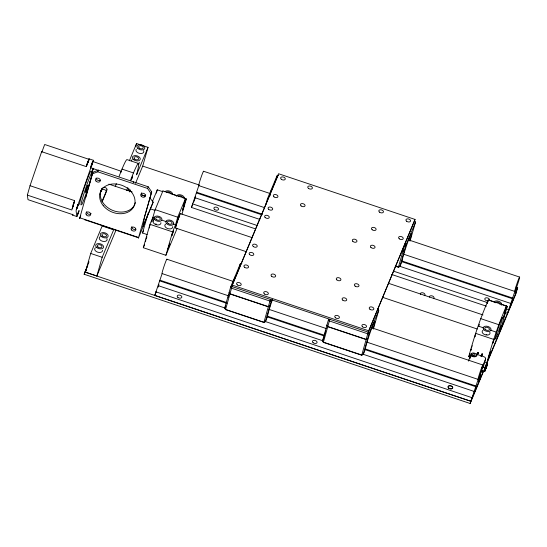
<?xml version="1.0" encoding="UTF-8"?>
<svg xmlns="http://www.w3.org/2000/svg" width="547" height="547" viewBox="0 0 547 547"><rect width="100%" height="100%" fill="white"/><g stroke="black" fill="none" stroke-linecap="round" stroke-linejoin="round"><path stroke-width="0.82" d="M30.03 185.7L27.35 195.108L71.828 210L74.508 200.592L30.03 185.7L41.668 151.683L86.146 166.575L88.997 158.828L93.407 160.285L93.633 161.898M74.508 200.592L74.433 201.98M87.554 186.253L86.795 187.799M121.564 171.382L92.614 161.44M479.999 375.01L478.44 381.724L480.991 375.625L479.37 375.078M516.689 287.052L515.13 293.766L517.681 287.66L516.06 287.12M72.71 214.28L72.56 215.108L76.963 216.564L79.212 210.574M85.729 191.183L85.428 192.325L85.947 191.19M87.472 186.63L87.766 185.488L86.542 188.524M179.573 216.489L179.731 215.778M486.078 367.796L486.009 368.179L487.302 364.405L486.044 367.741L486.509 366.483M90.535 167.485L90.802 166.452M133.359 182.397L133.441 181.884L133.16 182.486M73.749 203.901L73.948 203.012L72.512 207.422M86.378 166.295L87.568 162.425M88.34 161.153L88.074 162.103M88.703 160.435L89.065 158.828L89.147 159.382L44.669 144.49L41.818 152.237L41.668 151.683M76.806 208.571L77.079 207.621M78.091 205.351L78.289 204.469L77.859 205.344M91.404 165.83L91.205 166.712L91.629 165.837M92.682 162.609L92.416 163.553M85.551 191.641L86.064 190M87.472 186.814L87.643 186.171M92.094 171.922L93.318 168.271M145.721 240.345L145.509 241.302L145.789 240.81M149.29 227.853L149.584 226.827M176.777 223.538L176.079 226.178L176.38 225.815M471.172 349.301L470.96 350.258L471.24 349.772M474.741 336.808L475.028 335.783M477.374 354.784L478.023 352.412L476.977 354.818M477.558 354.846L478.208 352.466L477.162 354.88M481.538 355.837L482.092 353.772L481.045 356.179M481.627 356.206L482.276 353.834L481.23 356.241M485.9 367.741L487.117 364.35L484.642 371.222L481.428 370.77L483.76 371.55L484.799 371.324L486.611 366.948M486.591 366.422L487.445 363.379L484.642 371.222M486.693 366.722L487.63 363.434L484.799 371.324M76.259 209.604L77.941 204.578M149.789 197.843L153.167 202.103L142.842 226.841L144.531 217.097L151.704 191.908L148.21 186.794L98.494 170.144L92.949 172.23L92.258 173.884L79.616 218.492L80.778 215.785M151.704 191.908L138.377 238.164L153.167 202.103M85.77 197.426L92.949 172.23M99.985 194.185L102.207 188.175L100.279 192.797M106.501 191.19L106.911 189.747A2.482 1.545 15.9 0 0 105.81 187.826A2.482 1.545 15.9 0 0 102.932 187.512M483.569 371.297L470.14 403.495L84.135 274.252L89.031 261.794M85.373 272.153L90.699 253.452L102.18 225.973L113.66 229.808L102.18 257.295L96.853 275.996L85.373 272.153L86.686 269.015M135.642 146.753L136.565 143.505L148.039 147.348L142.719 166.049L135.512 183.327M147.157 234.554L142.514 233.001L148.087 213.419M156.346 193.098L157.276 189.836L162.705 191.655L162.91 190.93L185.508 198.499L183.354 206.055L186.336 198.91L183.915 198.103M177.05 228.584L165.912 255.285L143.314 247.716L149.974 224.332L152.955 217.18L154.575 217.72M151.587 221.993L155.109 209.624L177.713 217.193L185.508 198.499M153.051 221.289L154.076 217.685M165.912 255.285L172.578 231.894L175.56 224.749L177.713 217.193M470.789 401.211L154.753 295.394L162.124 273.596A7.637 0.438 -71.5 0 1 164.326 265.445A7.637 0.438 -71.5 0 1 166.876 259.722M181.973 214.233L186.336 198.91M255.463 228.872L191.443 207.436L198.821 185.631A7.637 0.438 -71.5 0 1 201.016 177.488A7.637 0.438 -71.5 0 1 203.566 171.758M272.543 299.257A14.591 0.834 -71.5 0 0 267.62 316.234L265.452 321.643L263.921 322.463L225.535 309.609L224.755 307.934L230.725 286.799L240.222 264.037L241.747 263.216M363.263 354.394L369.218 333.171L368.206 332.159L231.702 286.457L278.539 173.727L415.043 219.429L368.206 332.159L361.731 355.215L363.263 354.394L365.451 348.986A14.591 0.834 -71.5 0 1 371.967 327.55A14.591 0.834 -71.5 0 1 373.191 328.371M225.535 309.609L232.01 286.56L230.725 286.799M239.094 268.126L240.222 264.037M276.235 178.568L276.912 176.072L277.931 175.525M265.452 321.643L271.401 300.419L270.396 299.407L263.921 322.463M367.652 338.86L366.1 339.55L327.721 326.703L326.942 325.021L328.535 319.551L329.827 319.304L323.352 342.36L361.731 355.215M323.352 342.36L322.573 340.685L326.969 325.239M368.206 332.159L415.043 219.429M377.526 310.621L377.943 308.816L378.722 310.491L373.327 329.109M398.421 267.251L404.896 244.201L405.908 245.206L399.953 266.43L398.421 267.251L395.228 266.184M410.024 241.145L415.412 222.533L414.633 220.858L415.412 222.533M470.338 357.205L468.765 356.678C473.955 337.28 480.293 318.279 488.355 299.893L506.433 305.944L504.286 313.499L507.267 306.354L500.977 304.248M470.564 355.782L471.309 353.882A2.673 1.662 15.9 0 1 474.481 353.191L477.011 354.039L476.266 355.933A2.673 1.662 15.9 0 1 473.093 356.63L470.564 355.782L468.341 361.109M469.921 358.764L471.309 353.882M487.281 303.667L488.355 299.893M473.093 356.63L473.196 356.268A2.673 1.662 15.9 0 0 476.369 355.577L477.011 354.039M476.266 355.933L476.369 355.577M470.14 403.495L478.167 379.413L367.146 342.237M481.428 370.77L482.529 366.955L484.786 367.707L485.695 367.516M476.909 354.394L483.692 356.665A2.673 1.662 15.9 0 1 485.579 359.051L483.466 366.469A2.673 1.662 15.9 0 0 483.179 365.129M479.965 379.221L480.991 375.625M484.786 367.707L483.733 371.42M506.433 305.944C498.372 324.337 492.033 343.331 486.844 362.729L484.485 361.943M500.601 329.745L507.267 306.354M403.03 254.006L514.857 291.448L507.479 313.253L505.052 312.44M517.681 287.66L516.006 293.548L484.881 368.158M78.898 211.019L77.537 214.697L78.665 211.012M85.722 190.999L86.289 189.276M87.13 187.812L87.322 187.163M176.544 224.092L176.913 222.861M91.623 172.12L92.094 170.582M73.592 204.421L73.209 205.604M88.088 162.438L88.423 161.386M77.934 205.87L77.551 207.053M91.554 165.303L91.944 164.127M86.905 188.537L87.24 187.594M93.038 169.802L93.222 169.221M177.078 222.513L177.44 221.371M477.401 354.593L477.784 353.191L477.196 354.586M477.586 354.654L477.962 353.246L477.381 354.647M481.305 356.439L481.852 354.552L481.128 356.377M91.021 165.727L91.274 164.92M87.889 162.685L87.486 163.861M77.264 207.046L77.667 205.863M92.231 164.134L91.828 165.317M86.228 189.351L86.529 188.448M146.09 239.155L146.309 238.506M177.344 221.487L177.816 220.072M475.227 335.154L475.664 333.875M471.541 348.111L471.753 347.461M481.51 356.446L482.03 354.613L481.449 356.008M72.3 208.619L73.011 206.54M88.197 162.151L88.908 160.073M158.145 287.12L158.972 284.7M194.835 199.156L195.662 196.742M473.907 393.737L476.786 386.264L476.847 386.695M510.597 305.78L513.476 298.3L513.537 298.737M73.086 204.742L74.583 201.146M86.399 190.014L86.652 189.289M86.358 190.233L86.665 189.365M149.994 225.549L150.22 224.92M177.837 220.188L178.301 218.697M91.554 164.093L91.834 163.3M92.375 169.755L92.915 168.257M73.004 206.178L72.648 207.122M92.142 163.546L92.505 162.603M77.346 207.634L76.983 208.578M92.443 171.498L92.634 170.979M146.528 237.877L146.917 236.851M178.24 219.046L179.676 215.402M87.294 164.38L86.864 165.256L88.299 160.852M72.218 208.626L72.525 207.853M85.817 191.648L86.159 190.664M149.481 227.86L149.666 227.402M178.616 218.027L179.211 216.605M474.933 336.815L475.111 336.357M472.184 346.272L472.369 345.813M92.094 162.596L92.32 162.028M121.024 172.284L121.249 171.71M92.258 173.884L97.804 171.799L98.494 170.144M102.091 201.296L106.911 189.747M102.118 201.911L106.296 191.908A2.482 1.545 15.9 0 0 104.539 189.693A2.482 1.545 15.9 0 0 101.592 190.335M129.359 160.784L136.565 143.505M84.135 274.252L87.739 265.616M148.039 147.348L136.579 174.835A48.738 2.797 -71.5 0 0 130.555 180.243M96.853 275.996L115.855 230.444M151.02 193.556L147.526 188.442L148.21 186.794M152.408 201.522L157.276 189.836M142.514 233.001L143.485 230.663M162.91 190.93L154.904 210.342L150.254 208.79M143.314 247.716L144.627 244.577M154.753 295.394L156.312 291.66M191.443 207.436L192.688 204.448M193.624 202.205L194.561 199.963M276.912 176.072L267.415 198.841L265.849 204.53M231.702 286.457L278.143 175.129M269.678 196.264L270.649 193.932M224.769 308.023L225.72 305.739M322.58 340.774L324.166 336.973M369.218 333.171L378.709 310.402M405.908 245.206L415.405 222.444M399.953 266.43L402.141 261.022A14.591 0.834 -71.5 0 1 408.657 239.593A14.591 0.834 -71.5 0 1 409.881 240.413M468.765 356.678L470.071 353.533M482.085 367.434L485.579 359.051M482.529 366.955L484.82 367.844L485.859 367.618M479.336 376.37L481.88 370.278M483.227 371.406L470.782 401.245L84.771 272.003M484.868 367.475L516.655 291.264M73.031 214.287L72.56 215.108L72.477 214.554L28 199.662L27.35 195.108M276.926 176.161L278.471 175.471M240.229 264.126L241.781 263.428M269.808 305.896L268.256 306.587L229.877 293.732M269.835 306.108L268.29 306.799L229.904 293.951L229.125 292.276M402.763 251.374L404.308 250.683M402.79 251.593L404.342 250.902M265.439 321.554L263.893 322.245L225.508 309.397L224.755 307.934L158.322 285.698M399.939 266.341L398.394 267.039L395.994 266.232M367.618 338.641L366.073 339.338L327.687 326.484L326.942 325.021M363.249 354.306L361.704 354.996L323.318 342.142L322.573 340.685M93.407 160.285L76.443 209.289L76.088 210.896L76.895 216.564M404.349 245.815L405.676 245.876M271.175 301.089L269.842 301.021L231.463 288.173L230.492 287.469M368.986 333.834L367.659 333.773L329.273 320.918L328.309 320.214M203.614 171.266L269.254 193.241M408.63 239.914L519.65 277.083A7.637 0.438 -71.5 0 1 516.081 288.686A7.637 0.438 -71.5 0 1 515.848 287.025A7.637 0.438 -71.5 0 1 519.65 277.083M138.521 163.478L127.048 159.635A48.731 2.797 -71.5 0 0 119.082 176.401M142.774 166.117L199.423 185.084M198.821 185.631L264.454 207.614M196.667 192.243L262.307 214.219M401.689 260.885L512.703 298.06M196.387 192.913L262.027 214.889M401.409 261.555L512.423 298.73M122.002 169.098L133.475 172.941M195.012 197.734L259.846 219.443M399.221 266.109L511.048 303.551M171.806 194.048L176.647 195.669M489.182 300.303L494.686 302.142M90.556 167.744L97.79 170.165M97.804 171.799L147.526 188.442M192.469 203.84L257.295 225.542M393.437 271.127L487.439 302.6M506.078 308.843L508.505 309.657M391.604 274.45L486.413 306.197M108.894 184.148L132.148 191.935M141.769 195.156L144.982 196.229M180.38 213.61L252.379 237.719M389.04 283.476L482.98 314.928M480.56 318.58L498.638 324.638M161.837 220.154L166.678 221.774M173.139 223.935L175.56 224.749M478.406 326.142L483.91 327.981M490.201 330.087L496.485 332.193M175.464 227.976L246.656 251.811M382.503 297.294L477.257 329.02M149.974 224.332L172.578 231.894M475.425 333.287L493.503 339.338M79.753 217.781L138.514 237.46M84.628 219.744L138.562 237.801M470.666 355.42L473.196 356.268M166.924 259.223L233.371 281.473M371.939 327.872L482.96 365.04A7.637 0.438 -71.5 0 1 479.391 376.651A7.637 0.438 -71.5 0 1 479.151 374.982A7.637 0.438 -71.5 0 1 482.96 365.04M232.106 285.049L368.61 330.757M162.124 273.596L228.578 295.845M269.097 309.411L326.627 328.672M90.699 253.452L102.18 257.295M159.977 280.201L226.424 302.45M266.943 316.016L324.48 335.277M364.999 348.849L476.013 386.018M159.697 280.871L226.957 303.394M267.476 316.959L324.2 335.954M365.526 349.786L475.733 386.688M264.481 321.239L322.826 340.774M362.531 354.066L474.358 391.508M155.779 291.797L471.815 397.614M377.977 309.034L378.722 310.491M135.382 202.602A18.236 14.256 22.6 0 1 112.873 210.479A18.236 14.256 22.6 0 1 101.667 189.159M145.769 195.04A2.482 1.942 22.6 0 1 142.815 195.279A2.482 1.942 22.6 0 1 141.447 192.811M91.123 213.487A2.482 1.942 22.6 0 1 88.34 214.13A2.482 1.942 22.6 0 1 86.556 211.805M100.258 180.154A2.482 1.942 22.6 0 1 97.619 180.141A2.482 1.942 22.6 0 1 96.19 178.055M135.82 229.118A2.482 1.942 22.6 0 1 132.969 228.981A2.482 1.942 22.6 0 1 131.813 226.636M130.138 189.741A19.097 1.094 -71.5 0 1 129.523 191.935M128.107 190.671A19.097 1.094 -71.5 0 1 128.914 188.64M115.239 186.684A48.731 2.797 -71.5 0 1 116.34 183.676M126.719 190.527A48.738 2.797 -71.5 0 1 127.82 187.518M79.418 204.346A18.188 1.046 -71.5 0 1 85.592 183.922A18.188 1.046 -71.5 0 1 91 171.32M80.86 204.831A18.188 1.046 -71.5 0 1 90.501 175.197A18.188 1.046 -71.5 0 1 88.429 186.691M86.672 191.935A18.188 1.046 -71.5 0 1 81.694 204.858M102.535 250.177A4.061 2.523 15.9 0 1 97.551 252.14A4.061 2.523 15.9 0 1 95.472 247.716M106.863 238.485A4.061 2.523 15.9 0 1 102.645 241.302A4.061 2.523 15.9 0 1 100.06 236.721M139.225 162.22A4.061 2.523 15.9 0 1 138.418 163.991M131.362 160.852A4.061 2.523 15.9 0 1 132.162 159.758M143.546 150.528A4.061 2.523 15.9 0 1 139.854 153.454A4.061 2.523 15.9 0 1 136.224 149.256M420.561 294.573A2.386 1.484 15.9 0 1 421.505 292.782A2.386 1.484 15.9 0 1 424.581 293.746A2.386 1.484 15.9 0 1 424.171 295.708M429.409 297.158A2.386 1.484 15.9 0 1 432.274 295.941A2.386 1.484 15.9 0 1 433.586 298.539M488.259 300.871A2.386 1.484 15.9 0 1 484.813 299.147A2.386 1.484 15.9 0 1 487.712 297.978A2.386 1.484 15.9 0 1 489.011 300.563M409.512 236.878A13.367 0.766 -71.5 0 1 408.472 240.605M270.71 191.792A14.591 0.834 -71.5 0 1 271.456 189.939M372.822 324.843A13.367 0.766 -71.5 0 1 371.782 328.569M324.945 333.909A14.591 0.834 -71.5 0 1 325.246 332.61M325.397 332.036A14.591 0.834 -71.5 0 1 325.745 330.744M228.126 297.294A14.591 0.834 -71.5 0 1 228.81 294.99M234.02 279.749A14.591 0.834 -71.5 0 1 234.526 278.471M234.766 277.897A14.591 0.834 -71.5 0 1 235.566 276.098M489.763 332.084A4.061 2.523 15.9 0 1 485.545 334.901A4.061 2.523 15.9 0 1 482.96 330.32M495.404 302.778A2.386 1.484 15.9 0 1 498.283 302.224A2.386 1.484 15.9 0 1 499.89 304.371M493.996 301.951A4.061 2.523 15.9 0 1 499.185 301.459A4.061 2.523 15.9 0 1 501.298 305.199M478.748 326.327A11.46 0.656 -71.5 0 1 479.391 324.282M486.905 334.532A3.152 1.956 15.9 0 1 486.112 334.477M166.589 192.332A2.386 1.484 15.9 0 1 169.228 192.1A2.386 1.484 15.9 0 1 170.924 193.87M164.941 191.826A4.061 2.523 15.9 0 1 169.645 191.135A4.061 2.523 15.9 0 1 172.517 194.465M172.695 226.602A4.061 2.523 15.9 0 1 167.71 228.564A4.061 2.523 15.9 0 1 165.632 224.14M160.914 222.656A4.061 2.523 15.9 0 1 156.435 224.769A4.061 2.523 15.9 0 1 153.324 220.687M178.083 196.564A2.386 1.484 15.9 0 1 180.667 195.915A2.386 1.484 15.9 0 1 182.657 197.782M176.401 196.339A4.061 2.523 15.9 0 1 180.866 194.896A4.061 2.523 15.9 0 1 184.25 198.383M156.415 224.161A3.152 1.956 15.9 0 1 155.656 223.867M175.86 227.49A7.637 0.438 -71.5 0 1 177.495 220.687A7.637 0.438 -71.5 0 1 180.319 214.178M131.362 179.881L132.641 176.237L131.362 179.881M168.127 248.7L169.796 243.935L168.127 248.7M171.82 235.743L173.488 230.978L171.82 235.743M182.363 210.458L184.038 205.686L182.363 210.458M489.052 356.145L490.727 351.372L489.052 356.145M492.744 343.188L494.42 338.422L492.744 343.188M499.602 330.853L501.278 326.087L499.602 330.853M503.295 317.896L504.97 313.13L503.295 317.896M103.28 205.706A18.236 14.256 22.6 0 0 133.687 206.855A18.236 14.256 22.6 0 0 115.027 183.936A18.236 14.256 22.6 0 0 103.28 205.706M141.16 196.134A2.482 1.942 22.6 0 0 145.311 196.38A2.482 1.942 22.6 0 0 142.863 193.221A2.482 1.942 22.6 0 0 141.16 196.134M86.276 214.759A2.482 1.942 22.6 0 0 90.44 215.135A2.482 1.942 22.6 0 0 88.115 211.921A2.482 1.942 22.6 0 0 86.276 214.759M95.957 180.995A2.482 1.942 22.6 0 0 100.115 181.248A2.482 1.942 22.6 0 0 97.66 178.083A2.482 1.942 22.6 0 0 95.957 180.995M131.526 229.959A2.482 1.942 22.6 0 0 135.677 230.205A2.482 1.942 22.6 0 0 133.222 227.046A2.482 1.942 22.6 0 0 131.526 229.959M472.929 355.181A1.34 0.827 15.9 0 0 475.104 355.153A1.34 0.827 15.9 0 0 473.483 353.847A1.34 0.827 15.9 0 0 472.929 355.181M96.463 247.258A4.061 2.523 15.9 0 0 103.28 247.859A4.061 2.523 15.9 0 0 99.137 243.586A4.061 2.523 15.9 0 0 96.463 247.258M97.954 247.005A2.386 1.484 15.9 0 0 101.872 247.032A2.386 1.484 15.9 0 0 99.062 244.666A2.386 1.484 15.9 0 0 97.954 247.005M101.051 236.263A4.061 2.523 15.9 0 0 107.868 236.865A4.061 2.523 15.9 0 0 103.725 232.591A4.061 2.523 15.9 0 0 101.051 236.263M102.542 236.01A2.386 1.484 15.9 0 0 106.453 236.037A2.386 1.484 15.9 0 0 103.643 233.672A2.386 1.484 15.9 0 0 102.542 236.01M133.153 159.293A4.061 2.523 15.9 0 0 139.97 159.895A4.061 2.523 15.9 0 0 135.827 155.628A4.061 2.523 15.9 0 0 133.153 159.293M134.644 159.047A2.386 1.484 15.9 0 0 138.562 159.068A2.386 1.484 15.9 0 0 135.745 156.702A2.386 1.484 15.9 0 0 134.644 159.047M137.741 148.299A4.061 2.523 15.9 0 0 144.552 148.9A4.061 2.523 15.9 0 0 140.408 144.634A4.061 2.523 15.9 0 0 137.741 148.299M139.225 148.052A2.386 1.484 15.9 0 0 143.143 148.073A2.386 1.484 15.9 0 0 140.333 145.707A2.386 1.484 15.9 0 0 139.225 148.052M342.784 300.159A2.386 1.484 15.9 0 0 346.675 300.105A2.386 1.484 15.9 0 0 343.783 297.78A2.386 1.484 15.9 0 0 342.784 300.159M335.448 317.752A2.386 1.484 15.9 0 0 339.338 317.698A2.386 1.484 15.9 0 0 336.439 315.373A2.386 1.484 15.9 0 0 335.448 317.752M369.909 309.24A2.386 1.484 15.9 0 0 373.792 309.185A2.386 1.484 15.9 0 0 370.9 306.86A2.386 1.484 15.9 0 0 369.909 309.24M362.572 326.832A2.386 1.484 15.9 0 0 366.456 326.778A2.386 1.484 15.9 0 0 363.564 324.453A2.386 1.484 15.9 0 0 362.572 326.832M237.275 284.884A2.386 1.484 15.9 0 0 241.159 284.823A2.386 1.484 15.9 0 0 238.266 282.498A2.386 1.484 15.9 0 0 237.275 284.884M271.736 276.372A2.386 1.484 15.9 0 0 275.62 276.317A2.386 1.484 15.9 0 0 272.727 273.992A2.386 1.484 15.9 0 0 271.736 276.372M264.392 293.965A2.386 1.484 15.9 0 0 268.283 293.91A2.386 1.484 15.9 0 0 265.391 291.578A2.386 1.484 15.9 0 0 264.392 293.965M244.612 267.292A2.386 1.484 15.9 0 0 248.502 267.237A2.386 1.484 15.9 0 0 245.603 264.912A2.386 1.484 15.9 0 0 244.612 267.292M372.165 229.74A2.386 1.484 15.9 0 0 376.049 229.685A2.386 1.484 15.9 0 0 373.157 227.354A2.386 1.484 15.9 0 0 372.165 229.74M406.619 221.227A2.386 1.484 15.9 0 0 410.51 221.173A2.386 1.484 15.9 0 0 407.611 218.848A2.386 1.484 15.9 0 0 406.619 221.227M399.283 238.82A2.386 1.484 15.9 0 0 403.166 238.765A2.386 1.484 15.9 0 0 400.274 236.441A2.386 1.484 15.9 0 0 399.283 238.82M379.502 212.147A2.386 1.484 15.9 0 0 383.385 212.092A2.386 1.484 15.9 0 0 380.493 209.768A2.386 1.484 15.9 0 0 379.502 212.147M273.985 196.865A2.386 1.484 15.9 0 0 277.876 196.811A2.386 1.484 15.9 0 0 274.984 194.486A2.386 1.484 15.9 0 0 273.985 196.865M281.329 179.272A2.386 1.484 15.9 0 0 285.213 179.218A2.386 1.484 15.9 0 0 282.32 176.893A2.386 1.484 15.9 0 0 281.329 179.272M301.11 205.945A2.386 1.484 15.9 0 0 304.994 205.891A2.386 1.484 15.9 0 0 302.101 203.566A2.386 1.484 15.9 0 0 301.11 205.945M308.446 188.353A2.386 1.484 15.9 0 0 312.33 188.298A2.386 1.484 15.9 0 0 309.438 185.973A2.386 1.484 15.9 0 0 308.446 188.353M336.761 279.825A2.386 1.484 15.9 0 0 340.76 280.139A2.386 1.484 15.9 0 0 338.278 277.644A2.386 1.484 15.9 0 0 336.761 279.825M352.829 241.357A2.386 1.484 15.9 0 0 356.822 241.637A2.386 1.484 15.9 0 0 354.299 239.155A2.386 1.484 15.9 0 0 352.829 241.357M370.921 247.422A2.386 1.484 15.9 0 0 374.907 247.682A2.386 1.484 15.9 0 0 372.363 245.213A2.386 1.484 15.9 0 0 370.921 247.422M355.153 286.143A2.386 1.484 15.9 0 0 358.969 285.931A2.386 1.484 15.9 0 0 355.912 283.688A2.386 1.484 15.9 0 0 355.153 286.143M268.611 209.269A2.386 1.484 15.9 0 0 272.584 209.474A2.386 1.484 15.9 0 0 269.965 207.026A2.386 1.484 15.9 0 0 268.611 209.269M265.09 217.439A2.386 1.484 15.9 0 0 269.097 217.788A2.386 1.484 15.9 0 0 266.656 215.279A2.386 1.484 15.9 0 0 265.09 217.439M253.384 246.588A2.386 1.484 15.9 0 0 257.199 246.376A2.386 1.484 15.9 0 0 254.143 244.133A2.386 1.484 15.9 0 0 253.384 246.588M249.664 254.601A2.386 1.484 15.9 0 0 253.651 254.847A2.386 1.484 15.9 0 0 251.094 252.379A2.386 1.484 15.9 0 0 249.664 254.601M214.581 209.46A2.386 1.484 15.9 0 0 218.472 209.419A2.386 1.484 15.9 0 0 215.586 207.087A2.386 1.484 15.9 0 0 214.581 209.46M177.891 297.424A2.386 1.484 15.9 0 0 181.782 297.377A2.386 1.484 15.9 0 0 178.896 295.045A2.386 1.484 15.9 0 0 177.891 297.424M313.103 342.682A2.386 1.484 15.9 0 0 317.014 342.675A2.386 1.484 15.9 0 0 314.169 340.33A2.386 1.484 15.9 0 0 313.103 342.682M448.759 388.083A2.386 1.484 15.9 0 0 452.677 388.11A2.386 1.484 15.9 0 0 449.873 385.744A2.386 1.484 15.9 0 0 448.759 388.083M448.547 387.939A2.386 1.484 15.9 0 0 452.54 388.213A2.386 1.484 15.9 0 0 450.003 385.738A2.386 1.484 15.9 0 0 448.547 387.939M485.442 329.609A2.386 1.484 15.9 0 0 489.36 329.629A2.386 1.484 15.9 0 0 486.55 327.27A2.386 1.484 15.9 0 0 485.442 329.609M483.958 329.855A4.061 2.523 15.9 0 0 490.768 330.456A4.061 2.523 15.9 0 0 486.625 326.19A4.061 2.523 15.9 0 0 483.958 329.855M497.182 334.88A11.46 0.656 -71.5 0 0 502.536 317.472A11.46 0.656 -71.5 0 0 496.826 332.378A11.46 0.656 -71.5 0 0 497.182 334.88M168.107 223.429A2.386 1.484 15.9 0 0 172.025 223.456A2.386 1.484 15.9 0 0 169.214 221.091A2.386 1.484 15.9 0 0 168.107 223.429M166.623 223.682A4.061 2.523 15.9 0 0 173.433 224.284A4.061 2.523 15.9 0 0 169.296 220.017A4.061 2.523 15.9 0 0 166.623 223.682M156.333 219.484A2.386 1.484 15.9 0 0 160.244 219.504A2.386 1.484 15.9 0 0 157.433 217.138A2.386 1.484 15.9 0 0 156.333 219.484M154.842 219.73A4.061 2.523 15.9 0 0 161.659 220.332A4.061 2.523 15.9 0 0 157.515 216.065A4.061 2.523 15.9 0 0 154.842 219.73"/></g></svg>
